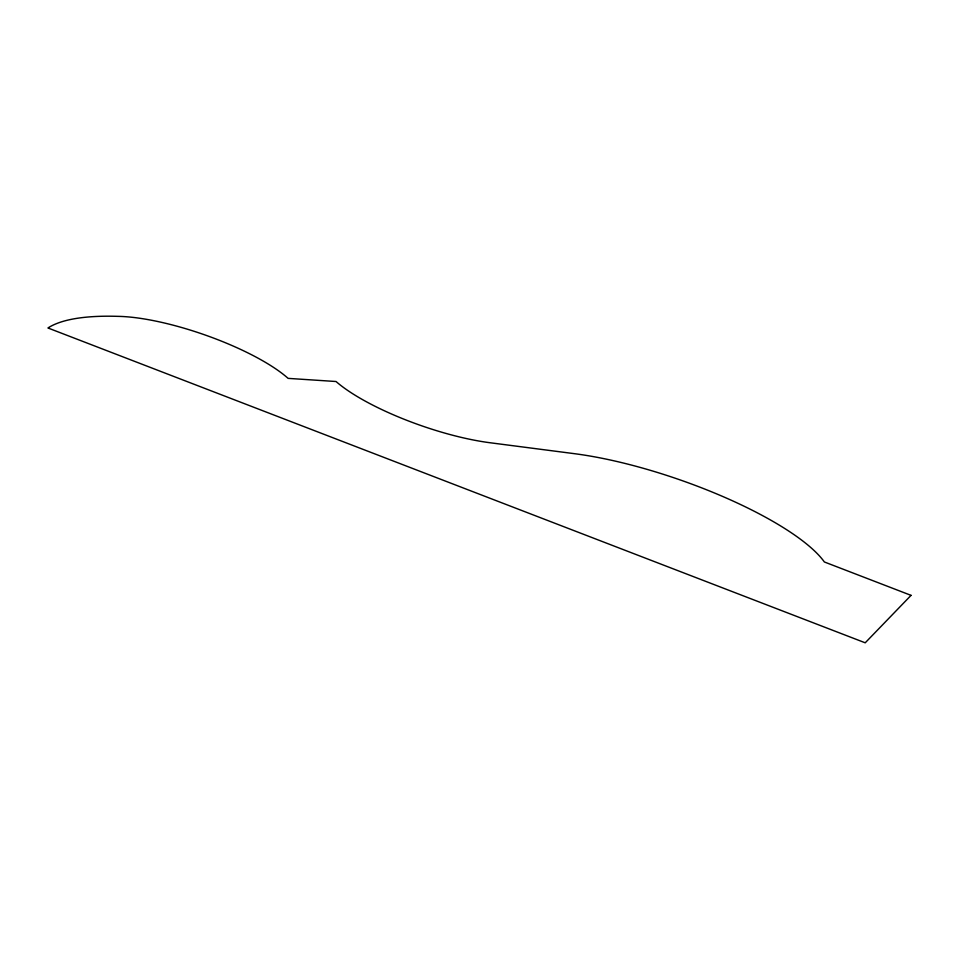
<?xml version="1.0" encoding="UTF-8"?>
<svg xmlns="http://www.w3.org/2000/svg" width="959" height="959" viewBox="0 0 959 959"><rect width="100%" height="100%" fill="white"/><g stroke="black" fill="none" stroke-linecap="round" stroke-linejoin="round"><path stroke-width="1.44" d="M911.05 595.359L865.21 642.806L47.95 327.978A287.7 76.396 19.2 0 1 117.741 316.35A111.724 29.669 19.2 0 1 288.12 378.373L336.046 381.514A113.773 30.208 19.2 0 0 490.049 442.746L574.621 453.703A174.586 46.368 19.2 0 1 824.368 561.974L911.05 595.359"/></g></svg>
